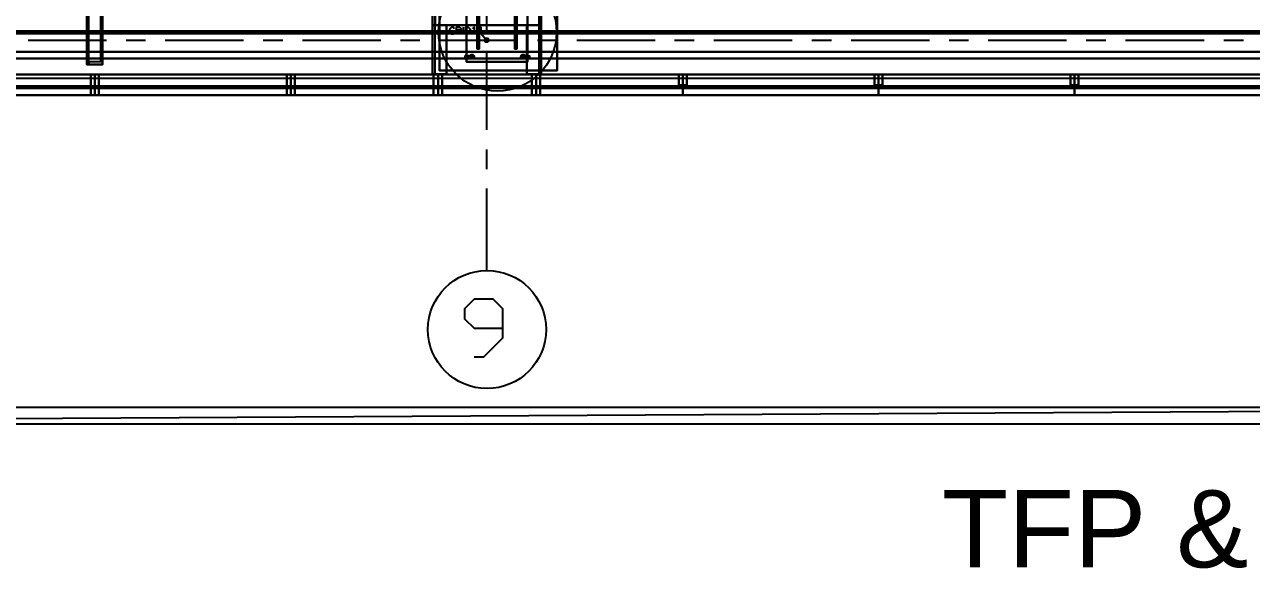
# Model space of a CAD drawing. Header units: metres. Extents: x 114 to 218, y 8 to 180.
# Drawn here: x 151.33 to 188.89, y 7.85 to 24.51 of the extents above; entities that cross this region are included whole.
import ezdxf

# ---------------------------------------------------------------- set-up
doc = ezdxf.new("R2010")
doc.units = ezdxf.units.M
doc.header["$MEASUREMENT"] = 0
for name, color, linetype in [('A-2D-GLAZ', 7, 'Continuous'), ('A-2D-GLAZ-CWMG', 7, 'Continuous'), ('A-2D-I-WALL', 7, 'Continuous'), ('A-3D-GLAZ-CURT', 7, 'Continuous'), ('A-3D-GLAZ-CWMG', 7, 'Continuous'), ('A-3D-I-WALL', 7, 'Continuous'), ('A-TFP-GRID-REFERENCE', 7, 'Continuous'), ('A_GRID', 7, 'Continuous'), ('PDF_Text', 7, 'Continuous'), ('S-3D-BEAM', 7, 'Continuous'), ('S-3D-Cols', 7, 'Continuous'), ('S-3D-FTNG', 7, 'Continuous'), ('S-3D-PILR', 7, 'Continuous'), ('S-3D-SLAB', 7, 'Continuous'), ('S-3D-Steel', 7, 'Continuous'), ('S-3D-WALL', 7, 'Continuous')]:
    doc.layers.add(name, color=color, linetype=linetype)
doc.styles.add('pdf_arial', font='arial.ttf', dxfattribs={"height": 2.370755})

msp = doc.modelspace()

# ---------------------------------------------------------------- linework, layer by layer
for points in [[(213.688, 12.285), (213.18, 12.792), (123.92, 12.285), (213.688, 12.285), (213.688, 12.285)], [(213.18, 12.792), (123.92, 12.285), (124.428, 12.792), (213.18, 12.792), (213.18, 12.792)]]:
    msp.add_lwpolyline(points)
at = {"layer": 'A-2D-GLAZ', "color": 9, "true_color": 0xbababa}
for points in [[(153.453, 22.621), (147.516, 22.621), (147.516, 22.56), (153.453, 22.56), (153.453, 22.621)], [(159.452, 22.621), (153.515, 22.621), (153.515, 22.56), (159.452, 22.56), (159.452, 22.621)], [(163.959, 22.621), (159.514, 22.621), (159.514, 22.56), (163.959, 22.56), (163.959, 22.621)], [(166.958, 22.621), (164.005, 22.621), (164.005, 22.56), (166.958, 22.56), (166.958, 22.621)], [(171.465, 22.621), (167.004, 22.621), (167.004, 22.56), (171.465, 22.56), (171.465, 22.621)], [(177.464, 22.621), (171.511, 22.621), (171.511, 22.56), (177.464, 22.56), (177.464, 22.621)], [(183.463, 22.621), (177.51, 22.621), (177.51, 22.56), (183.463, 22.56), (183.463, 22.621)], [(189.462, 22.621), (183.509, 22.621), (183.509, 22.56), (189.462, 22.56), (189.462, 22.621)]]:
    msp.add_lwpolyline(points, dxfattribs=at)
at = {"layer": 'A-2D-GLAZ-CWMG', "color": 9, "true_color": 0xbababa}
for points in [[(153.176, 22.975), (153.361, 22.975)], [(153.361, 22.345), (153.607, 22.345), (153.607, 22.975), (153.361, 22.975), (153.361, 22.345)], [(153.607, 22.975), (153.792, 22.975)], [(159.36, 22.345), (159.606, 22.345), (159.606, 22.975)], [(159.36, 22.975), (159.36, 22.345)], [(159.529, 22.975), (159.406, 22.975)], [(163.759, 22.975), (163.851, 22.975)], [(163.851, 22.345), (164.113, 22.345), (164.113, 22.975), (163.851, 22.975), (163.851, 22.345)], [(164.113, 22.975), (166.866, 22.975)], [(166.866, 22.345), (167.112, 22.345), (167.112, 22.975), (166.866, 22.975), (166.866, 22.345)], [(167.112, 22.975), (171.358, 22.975)], [(171.511, 22.652), (171.604, 22.652), (171.604, 22.975), (171.358, 22.975), (171.358, 22.652), (171.465, 22.652), (171.465, 22.56), (171.511, 22.56), (171.511, 22.652)], [(171.604, 22.975), (177.356, 22.975)], [(177.51, 22.652), (177.602, 22.652), (177.602, 22.975), (177.356, 22.975), (177.356, 22.652), (177.464, 22.652), (177.464, 22.56), (177.51, 22.56), (177.51, 22.652)], [(177.602, 22.975), (183.355, 22.975)], [(183.509, 22.652), (183.601, 22.652), (183.601, 22.975), (183.355, 22.975), (183.355, 22.652), (183.463, 22.652), (183.463, 22.56), (183.509, 22.56), (183.509, 22.652)], [(183.601, 22.975), (189.354, 22.975)], [(131.104, 22.345), (153.361, 22.345)], [(153.607, 22.345), (159.36, 22.345)], [(159.606, 22.345), (163.851, 22.345)], [(164.113, 22.345), (166.866, 22.345)], [(167.112, 22.345), (189.354, 22.345)]]:
    msp.add_lwpolyline(points, dxfattribs=at)
at = {"layer": 'A-2D-I-WALL', "color": 9, "true_color": 0xbababa}
for points in [[(153.238, 58.661), (153.238, 23.283), (153.715, 23.283), (153.715, 58.661)], [(153.653, 58.722), (153.653, 23.36), (153.299, 23.36), (153.299, 58.722)], [(163.82, 24.913), (163.82, 22.991), (164.251, 22.991), (164.251, 24.483)], [(163.897, 22.991), (163.897, 24.852)], [(166.712, 24.483), (166.712, 22.991), (167.143, 22.991), (167.143, 24.913)], [(167.081, 22.991), (167.081, 24.852)], [(164.251, 24.483), (164.866, 24.483)], [(164.928, 24.483), (166.035, 24.483)], [(166.097, 24.483), (166.712, 24.483)]]:
    msp.add_lwpolyline(points, dxfattribs=at)
at = {"layer": 'A-3D-GLAZ-CURT', "color": 131, "true_color": 0x7fffff}
for points in [[(147.516, 22.621), (147.516, 22.56), (153.453, 22.56), (147.516, 22.56), (147.516, 22.621)], [(153.453, 22.621), (153.453, 22.56), (153.453, 22.621), (147.516, 22.621), (153.453, 22.621)], [(147.516, 22.621), (147.516, 22.56), (153.453, 22.56), (147.516, 22.56), (147.516, 22.621)], [(153.453, 22.621), (153.453, 22.56), (153.453, 22.621), (147.516, 22.621), (153.453, 22.621)], [(153.453, 22.621), (153.453, 22.621)], [(153.453, 22.621), (153.453, 22.621)], [(153.453, 22.56), (153.453, 22.56)], [(153.453, 22.56), (153.453, 22.56)], [(153.453, 22.56), (153.453, 22.56)], [(153.453, 22.56), (153.453, 22.56)], [(153.515, 22.621), (153.515, 22.56), (159.452, 22.56), (153.515, 22.56), (153.515, 22.621)], [(159.452, 22.621), (159.452, 22.56), (159.452, 22.621), (153.515, 22.621), (159.452, 22.621)], [(153.515, 22.621), (153.515, 22.621)], [(153.515, 22.621), (153.515, 22.621)], [(153.515, 22.621), (153.515, 22.56), (159.452, 22.56), (153.515, 22.56), (153.515, 22.621)], [(159.452, 22.621), (159.452, 22.56), (159.452, 22.621), (153.515, 22.621), (159.452, 22.621)], [(153.515, 22.621), (153.515, 22.621)], [(153.515, 22.621), (153.515, 22.621)], [(153.515, 22.56), (153.515, 22.56)], [(153.515, 22.56), (153.515, 22.56)], [(153.515, 22.56), (153.515, 22.56)], [(153.515, 22.56), (153.515, 22.56)], [(159.452, 22.621), (159.452, 22.621)], [(159.452, 22.621), (159.452, 22.621)], [(159.452, 22.56), (159.452, 22.56)], [(159.452, 22.56), (159.452, 22.56)], [(159.452, 22.56), (159.452, 22.56)], [(159.452, 22.56), (159.452, 22.56)], [(159.514, 22.621), (159.514, 22.56), (163.959, 22.56), (159.514, 22.56), (159.514, 22.621)], [(163.959, 22.621), (163.959, 22.56), (163.959, 22.621), (159.514, 22.621), (163.959, 22.621)], [(159.514, 22.621), (159.514, 22.621)], [(159.514, 22.621), (159.514, 22.621)], [(159.514, 22.621), (159.514, 22.56), (163.959, 22.56), (159.514, 22.56), (159.514, 22.621)], [(163.959, 22.621), (163.959, 22.56), (163.959, 22.621), (159.514, 22.621), (163.959, 22.621)], [(159.514, 22.621), (159.514, 22.621)], [(159.514, 22.621), (159.514, 22.621)], [(159.514, 22.56), (159.514, 22.56)], [(159.514, 22.56), (159.514, 22.56)], [(159.514, 22.56), (159.514, 22.56)], [(159.514, 22.56), (159.514, 22.56)], [(163.959, 22.621), (163.959, 22.621)], [(163.959, 22.621), (163.959, 22.621)], [(163.959, 22.56), (163.959, 22.56)], [(163.959, 22.56), (163.959, 22.56)], [(163.959, 22.56), (163.959, 22.56)], [(163.959, 22.56), (163.959, 22.56)], [(164.005, 22.621), (164.005, 22.56), (166.958, 22.56), (164.005, 22.56), (164.005, 22.621)], [(166.958, 22.621), (166.958, 22.56), (166.958, 22.621), (164.005, 22.621), (166.958, 22.621)], [(164.005, 22.621), (164.005, 22.621)], [(164.005, 22.621), (164.005, 22.621)], [(166.958, 22.621), (166.958, 22.56), (164.005, 22.56), (164.005, 22.621), (164.005, 22.56), (166.958, 22.56), (166.958, 22.621), (164.005, 22.621), (166.958, 22.621)], [(164.005, 22.621), (164.005, 22.621)], [(164.005, 22.621), (164.005, 22.56), (166.958, 22.56), (164.005, 22.56), (164.005, 22.621)], [(166.958, 22.621), (166.958, 22.56), (166.958, 22.621), (164.005, 22.621), (166.958, 22.621)], [(164.005, 22.621), (164.005, 22.621)], [(164.005, 22.621), (164.005, 22.621)], [(164.005, 22.56), (164.005, 22.56)], [(164.005, 22.56), (164.005, 22.56)], [(164.005, 22.56), (164.005, 22.56)], [(164.005, 22.56), (164.005, 22.56)], [(164.005, 22.56), (164.005, 22.56)], [(166.958, 22.621), (166.958, 22.621)], [(166.958, 22.621), (166.958, 22.621)], [(166.958, 22.621), (166.958, 22.621)], [(166.958, 22.56), (166.958, 22.56)], [(166.958, 22.56), (166.958, 22.56)], [(166.958, 22.56), (166.958, 22.56)], [(166.958, 22.56), (166.958, 22.56)], [(166.958, 22.56), (166.958, 22.56)], [(167.004, 22.621), (167.004, 22.56), (171.465, 22.56), (167.004, 22.56), (167.004, 22.621)], [(171.465, 22.621), (171.465, 22.56), (171.465, 22.621), (167.004, 22.621), (171.465, 22.621)], [(167.004, 22.621), (167.004, 22.621)], [(167.004, 22.621), (167.004, 22.621)], [(167.004, 22.621), (167.004, 22.56), (171.465, 22.56), (167.004, 22.56), (167.004, 22.621)], [(171.465, 22.621), (171.465, 22.56), (171.465, 22.621), (167.004, 22.621), (171.465, 22.621)], [(167.004, 22.621), (167.004, 22.621)], [(167.004, 22.621), (167.004, 22.621)], [(167.004, 22.56), (167.004, 22.56)], [(167.004, 22.56), (167.004, 22.56)], [(167.004, 22.56), (167.004, 22.56)], [(167.004, 22.56), (167.004, 22.56)], [(171.465, 22.621), (171.465, 22.621)], [(171.465, 22.621), (171.465, 22.621)], [(171.465, 22.56), (171.465, 22.56)], [(171.465, 22.56), (171.465, 22.56)], [(171.465, 22.56), (171.465, 22.56)], [(171.465, 22.56), (171.465, 22.56)], [(171.511, 22.621), (171.511, 22.56), (177.464, 22.56), (171.511, 22.56), (171.511, 22.621)], [(177.464, 22.621), (177.464, 22.56), (177.464, 22.621), (171.511, 22.621), (177.464, 22.621)], [(171.511, 22.621), (171.511, 22.621)], [(171.511, 22.621), (171.511, 22.621)], [(171.511, 22.621), (171.511, 22.56), (177.464, 22.56), (171.511, 22.56), (171.511, 22.621)], [(177.464, 22.621), (177.464, 22.56), (177.464, 22.621), (171.511, 22.621), (177.464, 22.621)], [(171.511, 22.621), (171.511, 22.621)], [(171.511, 22.621), (171.511, 22.621)], [(171.511, 22.56), (171.511, 22.56)], [(171.511, 22.56), (171.511, 22.56)], [(171.511, 22.56), (171.511, 22.56)], [(171.511, 22.56), (171.511, 22.56)], [(177.464, 22.621), (177.464, 22.621)], [(177.464, 22.621), (177.464, 22.621)], [(177.464, 22.56), (177.464, 22.56)], [(177.464, 22.56), (177.464, 22.56)], [(177.464, 22.56), (177.464, 22.56)], [(177.464, 22.56), (177.464, 22.56)], [(177.51, 22.621), (177.51, 22.56), (183.463, 22.56), (177.51, 22.56), (177.51, 22.621)], [(183.463, 22.621), (183.463, 22.56), (183.463, 22.621), (177.51, 22.621), (183.463, 22.621)], [(177.51, 22.621), (177.51, 22.621)], [(177.51, 22.621), (177.51, 22.621)], [(177.51, 22.621), (177.51, 22.56), (183.463, 22.56), (177.51, 22.56), (177.51, 22.621)], [(183.463, 22.621), (183.463, 22.56), (183.463, 22.621), (177.51, 22.621), (183.463, 22.621)], [(177.51, 22.621), (177.51, 22.621)], [(177.51, 22.621), (177.51, 22.621)], [(177.51, 22.56), (177.51, 22.56)], [(177.51, 22.56), (177.51, 22.56)], [(177.51, 22.56), (177.51, 22.56)], [(177.51, 22.56), (177.51, 22.56)], [(183.463, 22.621), (183.463, 22.621)], [(183.463, 22.621), (183.463, 22.621)], [(183.463, 22.56), (183.463, 22.56)], [(183.463, 22.56), (183.463, 22.56)], [(183.463, 22.56), (183.463, 22.56)], [(183.463, 22.56), (183.463, 22.56)], [(183.509, 22.621), (183.509, 22.56), (189.462, 22.56), (183.509, 22.56), (183.509, 22.621)], [(189.462, 22.621), (189.462, 22.56), (189.462, 22.621), (183.509, 22.621), (189.462, 22.621)], [(183.509, 22.621), (183.509, 22.621)], [(183.509, 22.621), (183.509, 22.621)], [(183.509, 22.621), (183.509, 22.56), (189.462, 22.56), (183.509, 22.56), (183.509, 22.621)], [(189.462, 22.621), (189.462, 22.56), (189.462, 22.621), (183.509, 22.621), (189.462, 22.621)], [(183.509, 22.621), (183.509, 22.621)], [(183.509, 22.621), (183.509, 22.621)], [(183.509, 22.56), (183.509, 22.56)], [(183.509, 22.56), (183.509, 22.56)], [(183.509, 22.56), (183.509, 22.56)], [(183.509, 22.56), (183.509, 22.56)]]:
    msp.add_lwpolyline(points, dxfattribs=at)
at = {"layer": 'A-3D-GLAZ-CWMG', "color": 8, "true_color": 0x808080}
for points in [[(153.484, 22.975), (147.485, 22.975), (147.485, 22.345)], [(153.484, 22.345), (153.484, 22.975), (147.485, 22.975)], [(153.484, 22.975), (147.485, 22.975), (147.485, 22.345)], [(153.484, 22.345), (153.484, 22.975), (147.485, 22.975)], [(153.361, 22.345), (153.361, 22.975), (147.485, 22.975), (147.485, 22.345), (153.361, 22.345), (147.485, 22.345), (147.485, 22.975), (153.361, 22.975), (153.361, 22.345)], [(153.361, 22.975), (153.361, 22.975)], [(153.607, 22.345), (153.607, 22.975), (153.361, 22.975), (153.361, 22.345), (153.607, 22.345), (153.361, 22.345), (153.361, 22.975), (153.607, 22.975), (153.607, 22.345)], [(153.361, 22.975), (153.361, 22.975)], [(153.361, 22.975), (153.361, 22.975)], [(153.607, 22.345), (153.607, 22.975), (153.361, 22.975), (153.361, 22.345), (153.607, 22.345), (153.361, 22.345), (153.361, 22.975), (153.607, 22.975), (153.607, 22.345)], [(153.361, 22.975), (153.361, 22.975)], [(153.361, 22.975), (153.361, 22.975)], [(153.361, 22.975), (153.361, 22.975)], [(153.484, 22.975), (153.484, 22.345)], [(153.484, 22.975), (153.484, 22.975)], [(159.483, 22.975), (153.484, 22.975), (153.484, 22.345)], [(159.483, 22.345), (159.483, 22.975), (153.484, 22.975)], [(153.484, 22.975), (153.484, 22.975)], [(153.484, 22.975), (153.484, 22.975)], [(153.484, 22.345), (153.484, 22.975)], [(153.484, 22.975), (153.484, 22.975)], [(153.484, 22.975), (153.484, 22.975)], [(153.484, 22.975), (153.484, 22.345)], [(153.484, 22.975), (153.484, 22.975)], [(159.483, 22.975), (153.484, 22.975), (153.484, 22.345)], [(159.483, 22.345), (159.483, 22.975), (153.484, 22.975)], [(153.484, 22.975), (153.484, 22.975)], [(153.484, 22.975), (153.484, 22.975)], [(153.484, 22.345), (153.484, 22.975)], [(153.484, 22.975), (153.484, 22.975)], [(153.484, 22.975), (153.484, 22.975)], [(153.607, 22.975), (153.607, 22.975)], [(153.607, 22.975), (153.607, 22.975)], [(153.607, 22.975), (153.607, 22.975)], [(153.607, 22.975), (153.607, 22.975)], [(153.607, 22.975), (159.36, 22.975)], [(153.607, 22.975), (159.36, 22.975)], [(153.607, 22.345), (153.607, 22.975), (153.607, 22.345)], [(153.607, 22.975), (153.607, 22.975)], [(153.607, 22.975), (153.607, 22.975)], [(159.36, 22.975), (159.36, 22.975)], [(159.606, 22.345), (159.606, 22.975), (159.36, 22.975), (159.36, 22.345), (159.606, 22.345), (159.36, 22.345), (159.36, 22.975), (159.606, 22.975), (159.606, 22.345)], [(159.36, 22.975), (159.36, 22.975)], [(159.36, 22.975), (159.36, 22.975)], [(159.606, 22.345), (159.606, 22.975), (159.36, 22.975), (159.36, 22.345), (159.606, 22.345), (159.36, 22.345), (159.36, 22.975), (159.606, 22.975), (159.606, 22.345)], [(159.36, 22.975), (159.36, 22.975)], [(159.36, 22.345), (159.36, 22.975), (159.36, 22.345)], [(159.36, 22.975), (159.36, 22.975)], [(159.36, 22.975), (159.36, 22.975)], [(164.113, 22.975), (159.483, 22.975), (159.483, 22.345), (159.483, 22.975), (164.113, 22.975)], [(159.483, 22.975), (159.483, 22.975)], [(159.483, 22.975), (159.483, 22.975)], [(159.483, 22.345), (159.483, 22.975)], [(159.483, 22.975), (159.483, 22.975)], [(159.483, 22.975), (159.483, 22.975)], [(159.483, 22.975), (159.483, 22.345)], [(159.483, 22.975), (159.483, 22.975)], [(163.99, 22.975), (159.483, 22.975), (159.483, 22.345)], [(163.99, 22.345), (163.99, 22.975), (159.483, 22.975)], [(159.483, 22.975), (159.483, 22.975)], [(159.483, 22.975), (159.483, 22.975)], [(159.483, 22.345), (159.483, 22.975)], [(159.483, 22.975), (159.483, 22.975)], [(159.483, 22.975), (159.483, 22.975)], [(159.606, 22.975), (159.606, 22.975)], [(159.606, 22.975), (159.606, 22.975)], [(159.606, 22.975), (159.606, 22.975)], [(159.606, 22.975), (159.606, 22.975)], [(159.606, 22.975), (163.851, 22.975)], [(159.606, 22.975), (163.851, 22.975)], [(159.606, 22.345), (159.606, 22.975), (159.606, 22.345)], [(159.606, 22.975), (159.606, 22.975)], [(159.606, 22.975), (159.606, 22.975)], [(163.851, 22.975), (163.851, 22.975)], [(164.113, 22.345), (164.113, 22.975), (163.851, 22.975), (163.851, 22.345), (164.113, 22.345), (163.851, 22.345), (163.851, 22.975), (164.113, 22.975), (164.113, 22.345)], [(163.851, 22.975), (163.851, 22.975)], [(163.851, 22.975), (163.851, 22.975)], [(163.851, 22.345), (163.851, 22.975), (164.113, 22.975), (164.113, 22.345), (164.113, 22.345), (163.851, 22.345), (163.851, 22.975), (164.113, 22.975), (164.113, 22.345), (163.851, 22.345)], [(163.851, 22.975), (163.851, 22.975)], [(163.851, 22.975), (163.851, 22.975)], [(164.113, 22.345), (164.113, 22.975), (163.851, 22.975), (163.851, 22.345), (164.113, 22.345), (163.851, 22.345), (163.851, 22.975), (164.113, 22.975), (164.113, 22.345)], [(163.851, 22.975), (163.851, 22.975)], [(163.851, 22.345), (163.851, 22.975), (163.851, 22.345)], [(163.851, 22.975), (163.851, 22.975)], [(163.851, 22.975), (163.851, 22.975)], [(163.99, 22.975), (163.99, 22.345)], [(163.99, 22.975), (163.99, 22.975)], [(166.989, 22.975), (163.99, 22.975), (163.99, 22.345)], [(166.989, 22.345), (166.989, 22.975), (163.99, 22.975)], [(163.99, 22.975), (163.99, 22.975)], [(163.99, 22.975), (163.99, 22.975)], [(163.99, 22.345), (163.99, 22.975)], [(163.99, 22.975), (163.99, 22.975)], [(163.99, 22.975), (163.99, 22.975)], [(164.113, 22.345), (164.113, 22.975), (164.113, 22.345)], [(164.113, 22.975), (164.113, 22.975)], [(164.113, 22.975), (164.113, 22.975)], [(164.113, 22.975), (164.113, 22.975)], [(164.113, 22.975), (164.113, 22.975)], [(164.113, 22.975), (164.113, 22.975)], [(164.113, 22.975), (164.113, 22.975)], [(164.113, 22.975), (164.113, 22.975)], [(164.113, 22.975), (164.113, 22.975)], [(164.113, 22.975), (166.866, 22.975)], [(164.113, 22.975), (166.866, 22.975)], [(164.113, 22.345), (164.113, 22.975), (164.113, 22.345)], [(164.113, 22.975), (164.113, 22.975)], [(164.113, 22.975), (164.113, 22.975)], [(166.866, 22.975), (171.481, 22.975), (171.481, 22.345), (171.481, 22.975), (166.866, 22.975)], [(166.866, 22.345), (171.481, 22.345), (166.866, 22.345), (166.866, 22.975), (166.866, 22.345)], [(166.866, 22.975), (166.866, 22.975)], [(166.866, 22.975), (166.866, 22.975)], [(166.866, 22.975), (166.866, 22.975)], [(167.112, 22.345), (167.112, 22.975), (166.866, 22.975), (166.866, 22.345), (167.112, 22.345), (166.866, 22.345), (166.866, 22.975), (167.112, 22.975), (167.112, 22.345)], [(166.866, 22.975), (166.866, 22.975)], [(166.866, 22.975), (166.866, 22.975)], [(167.112, 22.345), (166.866, 22.345), (166.866, 22.975), (167.112, 22.975), (167.112, 22.345), (167.112, 22.975), (166.866, 22.975), (166.866, 22.345), (167.112, 22.345)], [(166.866, 22.975), (166.866, 22.975)], [(166.866, 22.975), (166.866, 22.975)], [(167.112, 22.345), (167.112, 22.975), (166.866, 22.975), (166.866, 22.345), (167.112, 22.345), (166.866, 22.345), (166.866, 22.975), (167.112, 22.975), (167.112, 22.345)], [(166.866, 22.975), (166.866, 22.975)], [(166.866, 22.345), (166.866, 22.975), (166.866, 22.345)], [(166.866, 22.975), (166.866, 22.975)], [(166.866, 22.975), (166.866, 22.975)], [(166.989, 22.975), (166.989, 22.345)], [(166.989, 22.975), (166.989, 22.975)], [(171.481, 22.975), (166.989, 22.975), (166.989, 22.345)], [(171.481, 22.345), (171.481, 22.975), (166.989, 22.975)], [(166.989, 22.975), (166.989, 22.975)], [(166.989, 22.975), (166.989, 22.975)], [(166.989, 22.345), (166.989, 22.975)], [(166.989, 22.975), (166.989, 22.975)], [(166.989, 22.975), (166.989, 22.975)], [(167.112, 22.975), (167.112, 22.975)], [(167.112, 22.975), (167.112, 22.975)], [(167.112, 22.975), (167.112, 22.975)], [(167.112, 22.975), (167.112, 22.975)], [(167.112, 22.975), (167.112, 22.975)], [(167.112, 22.975), (167.112, 22.975)], [(171.481, 22.975), (171.481, 22.345), (167.112, 22.345), (171.481, 22.345), (171.481, 22.975), (167.112, 22.975), (171.481, 22.975)], [(167.112, 22.345), (167.112, 22.975), (167.112, 22.345)], [(167.112, 22.975), (167.112, 22.975)], [(167.112, 22.975), (167.112, 22.975)], [(171.358, 22.975), (171.358, 22.975)], [(171.604, 22.652), (171.604, 22.975), (171.358, 22.975), (171.358, 22.652), (171.465, 22.652), (171.465, 22.56), (171.511, 22.56), (171.511, 22.652), (171.604, 22.652), (171.511, 22.652), (171.511, 22.56), (171.465, 22.56), (171.465, 22.652), (171.358, 22.652), (171.358, 22.975), (171.604, 22.975), (171.604, 22.652)], [(171.358, 22.975), (171.358, 22.975)], [(171.358, 22.975), (171.358, 22.975)], [(171.604, 22.652), (171.604, 22.975), (171.358, 22.975), (171.358, 22.652), (171.465, 22.652), (171.465, 22.56), (171.511, 22.56), (171.511, 22.652), (171.604, 22.652), (171.511, 22.652), (171.511, 22.56), (171.465, 22.56), (171.465, 22.652), (171.358, 22.652), (171.358, 22.975), (171.604, 22.975), (171.604, 22.652)], [(171.358, 22.975), (171.358, 22.975)], [(171.481, 22.975), (171.481, 22.345)], [(171.481, 22.975), (171.481, 22.975)], [(177.479, 22.975), (171.481, 22.975), (171.481, 22.345)], [(177.479, 22.345), (177.479, 22.975), (171.481, 22.975)], [(171.481, 22.975), (171.481, 22.975)], [(171.481, 22.975), (171.481, 22.975)], [(171.481, 22.975), (171.481, 22.975)], [(171.481, 22.975), (171.481, 22.975)], [(171.481, 22.975), (171.481, 22.345)], [(171.481, 22.975), (171.481, 22.975)], [(177.479, 22.975), (171.481, 22.975), (171.481, 22.345)], [(177.479, 22.345), (177.479, 22.975), (171.481, 22.975)], [(171.481, 22.975), (171.481, 22.975)], [(171.481, 22.975), (171.481, 22.975)], [(171.481, 22.345), (171.481, 22.975)], [(171.481, 22.975), (171.481, 22.975)], [(171.481, 22.975), (171.481, 22.975)], [(177.479, 22.975), (177.479, 22.975), (177.479, 22.345), (171.481, 22.345), (171.481, 22.975), (177.479, 22.975), (177.479, 22.345), (171.481, 22.345), (171.481, 22.975), (177.479, 22.975)], [(171.481, 22.975), (171.481, 22.975)], [(171.481, 22.975), (171.481, 22.975)], [(171.481, 22.975), (171.481, 22.975)], [(171.481, 22.975), (171.481, 22.975)], [(171.604, 22.975), (171.604, 22.975)], [(171.604, 22.975), (171.604, 22.975)], [(171.604, 22.975), (171.604, 22.975)], [(171.604, 22.975), (171.604, 22.975)], [(177.356, 22.975), (177.356, 22.975)], [(177.602, 22.652), (177.602, 22.975), (177.356, 22.975), (177.356, 22.652), (177.464, 22.652), (177.464, 22.56), (177.51, 22.56), (177.51, 22.652), (177.602, 22.652), (177.51, 22.652), (177.51, 22.56), (177.464, 22.56), (177.464, 22.652), (177.356, 22.652), (177.356, 22.975), (177.602, 22.975), (177.602, 22.652)], [(177.356, 22.975), (177.356, 22.975)], [(177.356, 22.975), (177.356, 22.975)], [(177.602, 22.652), (177.602, 22.975), (177.356, 22.975), (177.356, 22.652), (177.464, 22.652), (177.464, 22.56), (177.51, 22.56), (177.51, 22.652), (177.602, 22.652), (177.51, 22.652), (177.51, 22.56), (177.464, 22.56), (177.464, 22.652), (177.356, 22.652), (177.356, 22.975), (177.602, 22.975), (177.602, 22.652)], [(177.356, 22.975), (177.356, 22.975)], [(177.479, 22.975), (177.479, 22.345)], [(177.479, 22.975), (177.479, 22.975)], [(183.478, 22.975), (177.479, 22.975), (177.479, 22.345)], [(183.478, 22.345), (183.478, 22.975), (177.479, 22.975)], [(177.479, 22.975), (177.479, 22.975)], [(177.479, 22.975), (177.479, 22.975)], [(177.479, 22.345), (177.479, 22.975)], [(177.479, 22.975), (177.479, 22.975)], [(177.479, 22.975), (177.479, 22.975)], [(177.479, 22.975), (177.479, 22.345)], [(177.479, 22.975), (177.479, 22.975)], [(183.478, 22.975), (177.479, 22.975), (177.479, 22.345)], [(183.478, 22.345), (183.478, 22.975), (177.479, 22.975)], [(177.479, 22.975), (177.479, 22.975)], [(177.479, 22.975), (177.479, 22.975)], [(177.479, 22.345), (177.479, 22.975)], [(177.479, 22.975), (177.479, 22.975)], [(177.479, 22.975), (177.479, 22.975)], [(183.478, 22.975), (183.478, 22.975), (183.478, 22.345), (177.479, 22.345), (177.479, 22.975), (183.478, 22.975), (183.478, 22.345), (177.479, 22.345), (177.479, 22.975), (183.478, 22.975)], [(177.479, 22.975), (177.479, 22.975)], [(177.479, 22.975), (177.479, 22.975)], [(177.479, 22.975), (177.479, 22.975)], [(177.479, 22.975), (177.479, 22.975)], [(177.602, 22.975), (177.602, 22.975)], [(177.602, 22.975), (177.602, 22.975)], [(177.602, 22.975), (177.602, 22.975)], [(177.602, 22.975), (177.602, 22.975)], [(183.355, 22.975), (183.355, 22.975)], [(183.601, 22.652), (183.601, 22.975), (183.355, 22.975), (183.355, 22.652), (183.463, 22.652), (183.463, 22.56), (183.509, 22.56), (183.509, 22.652), (183.601, 22.652), (183.509, 22.652), (183.509, 22.56), (183.463, 22.56), (183.463, 22.652), (183.355, 22.652), (183.355, 22.975), (183.601, 22.975), (183.601, 22.652)], [(183.355, 22.975), (183.355, 22.975)], [(183.355, 22.975), (183.355, 22.975)], [(183.601, 22.652), (183.601, 22.975), (183.355, 22.975), (183.355, 22.652), (183.463, 22.652), (183.463, 22.56), (183.509, 22.56), (183.509, 22.652), (183.601, 22.652), (183.509, 22.652), (183.509, 22.56), (183.463, 22.56), (183.463, 22.652), (183.355, 22.652), (183.355, 22.975), (183.601, 22.975), (183.601, 22.652)], [(183.355, 22.975), (183.355, 22.975)], [(183.478, 22.975), (183.478, 22.345)], [(183.478, 22.975), (183.478, 22.975)], [(189.477, 22.975), (183.478, 22.975), (183.478, 22.345)], [(189.477, 22.345), (189.477, 22.975), (183.478, 22.975)], [(183.478, 22.975), (183.478, 22.975)], [(183.478, 22.975), (183.478, 22.975)], [(183.478, 22.345), (183.478, 22.975)], [(183.478, 22.975), (183.478, 22.975)], [(183.478, 22.975), (183.478, 22.975)], [(183.478, 22.975), (183.478, 22.345)], [(183.478, 22.975), (183.478, 22.975)], [(189.477, 22.975), (183.478, 22.975), (183.478, 22.345)], [(189.477, 22.345), (189.477, 22.975), (183.478, 22.975)], [(183.478, 22.975), (183.478, 22.975)], [(183.478, 22.975), (183.478, 22.975)], [(183.478, 22.345), (183.478, 22.975)], [(183.478, 22.975), (183.478, 22.975)], [(183.478, 22.975), (183.478, 22.975)], [(183.478, 22.975), (183.478, 22.975)], [(183.478, 22.975), (183.478, 22.975)], [(189.354, 22.345), (189.354, 22.975), (183.478, 22.975), (183.478, 22.345), (189.354, 22.345), (183.478, 22.345), (183.478, 22.975), (189.354, 22.975), (189.354, 22.345)], [(183.478, 22.975), (183.478, 22.975)], [(183.478, 22.975), (183.478, 22.975)], [(183.601, 22.975), (183.601, 22.975)], [(183.601, 22.975), (183.601, 22.975)], [(183.601, 22.975), (183.601, 22.975)], [(183.601, 22.975), (183.601, 22.975)], [(171.358, 22.652), (171.358, 22.652)], [(171.358, 22.652), (171.358, 22.652)], [(171.358, 22.652), (171.358, 22.652)], [(171.358, 22.652), (171.358, 22.652)], [(171.465, 22.652), (171.465, 22.652)], [(171.465, 22.652), (171.465, 22.652)], [(171.465, 22.652), (171.465, 22.652)], [(171.465, 22.652), (171.465, 22.652)], [(171.465, 22.56), (171.465, 22.56)], [(171.465, 22.56), (171.465, 22.56)], [(171.465, 22.56), (171.465, 22.56)], [(171.465, 22.56), (171.465, 22.56)], [(171.511, 22.652), (171.511, 22.652)], [(171.511, 22.652), (171.511, 22.652)], [(171.511, 22.652), (171.511, 22.652)], [(171.511, 22.652), (171.511, 22.652)], [(171.511, 22.56), (171.511, 22.56)], [(171.511, 22.56), (171.511, 22.56)], [(171.511, 22.56), (171.511, 22.56)], [(171.511, 22.56), (171.511, 22.56)], [(171.604, 22.652), (171.604, 22.652)], [(171.604, 22.652), (171.604, 22.652)], [(171.604, 22.652), (171.604, 22.652)], [(171.604, 22.652), (171.604, 22.652)], [(177.356, 22.652), (177.356, 22.652)], [(177.356, 22.652), (177.356, 22.652)], [(177.356, 22.652), (177.356, 22.652)], [(177.356, 22.652), (177.356, 22.652)], [(177.464, 22.652), (177.464, 22.652)], [(177.464, 22.652), (177.464, 22.652)], [(177.464, 22.652), (177.464, 22.652)], [(177.464, 22.652), (177.464, 22.652)], [(177.464, 22.56), (177.464, 22.56)], [(177.464, 22.56), (177.464, 22.56)], [(177.464, 22.56), (177.464, 22.56)], [(177.464, 22.56), (177.464, 22.56)], [(177.51, 22.652), (177.51, 22.652)], [(177.51, 22.652), (177.51, 22.652)], [(177.51, 22.652), (177.51, 22.652)], [(177.51, 22.652), (177.51, 22.652)], [(177.51, 22.56), (177.51, 22.56)], [(177.51, 22.56), (177.51, 22.56)], [(177.51, 22.56), (177.51, 22.56)], [(177.51, 22.56), (177.51, 22.56)], [(177.602, 22.652), (177.602, 22.652)], [(177.602, 22.652), (177.602, 22.652)], [(177.602, 22.652), (177.602, 22.652)], [(177.602, 22.652), (177.602, 22.652)], [(183.355, 22.652), (183.355, 22.652)], [(183.355, 22.652), (183.355, 22.652)], [(183.355, 22.652), (183.355, 22.652)], [(183.355, 22.652), (183.355, 22.652)], [(183.463, 22.652), (183.463, 22.652)], [(183.463, 22.652), (183.463, 22.652)], [(183.463, 22.652), (183.463, 22.652)], [(183.463, 22.652), (183.463, 22.652)], [(183.463, 22.56), (183.463, 22.56)], [(183.463, 22.56), (183.463, 22.56)], [(183.463, 22.56), (183.463, 22.56)], [(183.463, 22.56), (183.463, 22.56)], [(183.509, 22.652), (183.509, 22.652)], [(183.509, 22.652), (183.509, 22.652)], [(183.509, 22.652), (183.509, 22.652)], [(183.509, 22.652), (183.509, 22.652)], [(183.509, 22.56), (183.509, 22.56)], [(183.509, 22.56), (183.509, 22.56)], [(183.509, 22.56), (183.509, 22.56)], [(183.509, 22.56), (183.509, 22.56)], [(183.601, 22.652), (183.601, 22.652)], [(183.601, 22.652), (183.601, 22.652)], [(183.601, 22.652), (183.601, 22.652)], [(183.601, 22.652), (183.601, 22.652)], [(147.485, 22.345), (153.484, 22.345), (147.485, 22.345)], [(147.485, 22.345), (153.484, 22.345), (147.485, 22.345)], [(153.361, 22.345), (153.361, 22.345)], [(153.361, 22.345), (153.361, 22.345)], [(153.361, 22.345), (153.361, 22.345)], [(153.361, 22.345), (153.361, 22.345)], [(153.484, 22.345), (159.483, 22.345), (153.484, 22.345)], [(153.484, 22.345), (153.484, 22.345)], [(153.484, 22.345), (153.484, 22.345)], [(153.484, 22.345), (153.484, 22.345)], [(153.484, 22.345), (159.483, 22.345), (153.484, 22.345)], [(153.484, 22.345), (153.484, 22.345)], [(153.484, 22.345), (153.484, 22.345)], [(153.484, 22.345), (153.484, 22.345)], [(153.607, 22.345), (153.607, 22.345)], [(153.607, 22.345), (153.607, 22.345)], [(153.607, 22.345), (153.607, 22.345)], [(153.607, 22.345), (153.607, 22.345)], [(153.607, 22.345), (159.36, 22.345)], [(159.36, 22.345), (153.607, 22.345)], [(153.607, 22.345), (153.607, 22.345)], [(159.36, 22.345), (159.36, 22.345)], [(159.36, 22.345), (159.36, 22.345)], [(159.36, 22.345), (159.36, 22.345)], [(159.36, 22.345), (159.36, 22.345)], [(159.483, 22.345), (164.113, 22.345), (159.483, 22.345)], [(159.483, 22.345), (159.483, 22.345)], [(159.483, 22.345), (159.483, 22.345)], [(159.483, 22.345), (159.483, 22.345)], [(159.483, 22.345), (159.483, 22.345)], [(159.483, 22.345), (163.99, 22.345), (159.483, 22.345)], [(159.483, 22.345), (159.483, 22.345)], [(159.483, 22.345), (159.483, 22.345)], [(159.483, 22.345), (159.483, 22.345)], [(159.606, 22.345), (159.606, 22.345)], [(159.606, 22.345), (159.606, 22.345)], [(159.606, 22.345), (159.606, 22.345)], [(159.606, 22.345), (159.606, 22.345)], [(159.606, 22.345), (163.851, 22.345)], [(163.851, 22.345), (159.606, 22.345)], [(159.606, 22.345), (159.606, 22.345)], [(163.851, 22.345), (163.851, 22.345)], [(163.851, 22.345), (163.851, 22.345)], [(163.851, 22.345), (163.851, 22.345)], [(163.851, 22.345), (163.851, 22.345)], [(163.851, 22.345), (163.851, 22.345)], [(163.99, 22.345), (166.989, 22.345), (163.99, 22.345)], [(163.99, 22.345), (163.99, 22.345)], [(163.99, 22.345), (163.99, 22.345)], [(163.99, 22.345), (163.99, 22.345)], [(164.113, 22.345), (164.113, 22.345)], [(164.113, 22.345), (164.113, 22.345)], [(164.113, 22.345), (164.113, 22.345)], [(164.113, 22.345), (164.113, 22.345)], [(164.113, 22.345), (164.113, 22.345)], [(164.113, 22.345), (164.113, 22.345)], [(164.113, 22.345), (164.113, 22.345)], [(164.113, 22.345), (164.113, 22.345)], [(164.113, 22.345), (166.866, 22.345)], [(166.866, 22.345), (164.113, 22.345)], [(164.113, 22.345), (164.113, 22.345)], [(166.866, 22.345), (166.866, 22.345)], [(166.866, 22.345), (166.866, 22.345)], [(166.866, 22.345), (166.866, 22.345)], [(166.866, 22.345), (166.866, 22.345)], [(166.866, 22.345), (166.866, 22.345)], [(166.866, 22.345), (166.866, 22.345)], [(166.866, 22.345), (166.866, 22.345)], [(166.989, 22.345), (171.481, 22.345), (166.989, 22.345)], [(166.989, 22.345), (166.989, 22.345)], [(166.989, 22.345), (166.989, 22.345)], [(166.989, 22.345), (166.989, 22.345)], [(167.112, 22.345), (167.112, 22.345)], [(167.112, 22.345), (167.112, 22.345)], [(167.112, 22.345), (167.112, 22.345)], [(167.112, 22.345), (167.112, 22.345)], [(167.112, 22.345), (167.112, 22.345)], [(171.481, 22.345), (177.479, 22.345), (171.481, 22.345)], [(171.481, 22.345), (171.481, 22.345)], [(171.481, 22.345), (171.481, 22.345)], [(171.481, 22.345), (171.481, 22.345)], [(171.481, 22.345), (177.479, 22.345), (171.481, 22.345)], [(171.481, 22.345), (171.481, 22.345)], [(171.481, 22.345), (171.481, 22.345)], [(171.481, 22.345), (171.481, 22.345)], [(171.481, 22.345), (171.481, 22.345)], [(171.481, 22.345), (171.481, 22.345)], [(171.481, 22.345), (171.481, 22.345)], [(177.479, 22.345), (183.478, 22.345), (177.479, 22.345)], [(177.479, 22.345), (177.479, 22.345)], [(177.479, 22.345), (177.479, 22.345)], [(177.479, 22.345), (177.479, 22.345)], [(177.479, 22.345), (183.478, 22.345), (177.479, 22.345)], [(177.479, 22.345), (177.479, 22.345)], [(177.479, 22.345), (177.479, 22.345)], [(177.479, 22.345), (177.479, 22.345)], [(177.479, 22.345), (177.479, 22.345)], [(177.479, 22.345), (177.479, 22.345)], [(177.479, 22.345), (177.479, 22.345)], [(177.479, 22.345), (177.479, 22.345)], [(183.478, 22.345), (189.477, 22.345), (183.478, 22.345)], [(183.478, 22.345), (183.478, 22.345)], [(183.478, 22.345), (183.478, 22.345)], [(183.478, 22.345), (183.478, 22.345)], [(183.478, 22.345), (189.477, 22.345), (183.478, 22.345)], [(183.478, 22.345), (183.478, 22.345)], [(183.478, 22.345), (183.478, 22.345)], [(183.478, 22.345), (183.478, 22.345)], [(183.478, 22.345), (183.478, 22.345)], [(183.478, 22.345), (183.478, 22.345)], [(183.478, 22.345), (183.478, 22.345)]]:
    msp.add_lwpolyline(points, dxfattribs=at)
at = {"layer": 'A-3D-I-WALL', "color": 42, "true_color": 0xdda500}
for points in [[(153.238, 58.661), (153.238, 23.283), (153.299, 23.283), (153.299, 23.36), (153.299, 58.661), (153.238, 58.661), (153.715, 58.661), (153.715, 23.283)], [(153.238, 58.661), (153.715, 58.661), (153.715, 23.283), (153.238, 23.283), (153.238, 58.661), (153.238, 23.283), (153.238, 49.662), (153.238, 23.283)], [(153.653, 23.283), (153.715, 23.283), (153.715, 58.661), (153.653, 58.661), (153.653, 23.36), (153.299, 23.36), (153.299, 23.283), (153.653, 23.283)], [(153.253, 23.283), (153.253, 49.662), (153.238, 49.662), (153.253, 49.662), (153.253, 23.283)], [(167.143, 24.483), (167.143, 24.852), (167.143, 24.913), (163.82, 24.913), (163.82, 24.852), (163.82, 24.483), (163.82, 24.913), (167.143, 24.913), (167.143, 24.483)], [(163.82, 24.483), (163.82, 22.991), (163.897, 22.991), (163.897, 24.483), (163.897, 24.852), (163.82, 24.852), (163.82, 24.483), (164.251, 24.483), (164.251, 22.991)], [(163.897, 24.483), (164.251, 24.483), (166.712, 24.483), (167.081, 24.483), (167.081, 24.852), (163.897, 24.852), (163.897, 24.483)], [(167.081, 22.991), (167.143, 22.991), (167.143, 24.483), (167.143, 24.852), (167.081, 24.852), (167.081, 24.483)], [(163.82, 24.483), (164.251, 24.483), (166.712, 24.483), (167.143, 24.483), (166.712, 24.483), (164.251, 24.483), (163.82, 24.483)], [(163.82, 24.483), (163.82, 24.483)], [(163.82, 24.483), (164.251, 24.483), (164.251, 22.991), (163.82, 22.991), (163.82, 24.483), (163.82, 22.991)], [(163.82, 24.483), (163.82, 24.483)], [(163.82, 24.483), (163.82, 24.483)], [(163.897, 24.483), (163.897, 24.483)], [(163.897, 22.991), (164.251, 22.991), (164.251, 24.483), (163.897, 24.483)], [(163.897, 24.483), (163.897, 24.483)], [(164.251, 24.483), (164.251, 24.483)], [(164.251, 24.483), (164.251, 24.483)], [(164.251, 24.483), (164.251, 24.483)], [(164.251, 24.483), (164.251, 24.483)], [(164.251, 24.483), (164.251, 24.483)], [(164.251, 24.483), (164.251, 24.483)], [(166.712, 24.483), (166.712, 24.483)], [(166.712, 24.483), (166.712, 24.483)], [(166.712, 24.483), (166.712, 24.483)], [(166.712, 24.483), (166.712, 22.991), (167.081, 22.991), (167.081, 24.483), (166.712, 24.483), (167.143, 24.483), (167.143, 22.991)], [(166.712, 24.483), (167.143, 24.483), (167.143, 22.991), (166.712, 22.991), (166.712, 24.483), (166.712, 22.991)], [(166.712, 24.483), (166.712, 24.483)], [(166.712, 24.483), (166.712, 24.483)], [(167.081, 24.483), (167.081, 24.483)], [(167.081, 24.483), (167.081, 24.483)], [(167.143, 24.483), (167.143, 24.483)], [(167.143, 24.483), (167.143, 24.483)], [(167.143, 24.483), (167.143, 24.483)], [(167.143, 24.483), (167.143, 24.483)], [(153.653, 23.36), (153.299, 23.36)], [(153.299, 23.36), (153.299, 23.36)], [(153.653, 23.36), (153.653, 23.36)], [(153.715, 23.283), (153.653, 23.283), (153.299, 23.283), (153.238, 23.283), (153.253, 23.283), (153.238, 23.283)], [(153.238, 23.283), (153.238, 23.283)], [(153.238, 23.283), (153.238, 23.283)], [(153.238, 23.283), (153.238, 23.283)], [(153.238, 23.283), (153.238, 23.283)], [(153.253, 23.283), (153.253, 23.283)], [(153.299, 23.283), (153.299, 23.283)], [(153.299, 23.283), (153.299, 23.283)], [(153.653, 23.283), (153.653, 23.283)], [(153.653, 23.283), (153.653, 23.283)], [(153.715, 23.283), (153.715, 23.283)], [(153.715, 23.283), (153.715, 23.283)], [(153.715, 23.283), (153.715, 23.283)], [(164.251, 22.991), (163.82, 22.991)], [(163.82, 22.991), (163.82, 22.991)], [(163.82, 22.991), (163.82, 22.991)], [(163.897, 22.991), (163.897, 22.991)], [(164.251, 22.991), (164.251, 22.991)], [(164.251, 22.991), (164.251, 22.991)], [(167.143, 22.991), (166.712, 22.991)], [(166.712, 22.991), (166.712, 22.991)], [(166.712, 22.991), (166.712, 22.991)], [(167.081, 22.991), (167.081, 22.991)], [(167.143, 22.991), (167.143, 22.991)], [(167.143, 22.991), (167.143, 22.991)]]:
    msp.add_lwpolyline(points, dxfattribs=at)
at = {"layer": 'A-TFP-GRID-REFERENCE', "color": 1, "true_color": 0xff0000}
for points in [[(164.497, 24.375), (164.482, 24.39), (164.467, 24.406), (164.451, 24.421), (164.405, 24.421), (164.39, 24.406), (164.374, 24.39), (164.359, 24.375), (164.343, 24.344), (164.343, 24.298), (164.359, 24.267), (164.374, 24.252), (164.39, 24.221), (164.405, 24.221), (164.451, 24.221), (164.467, 24.221), (164.482, 24.252), (164.497, 24.267), (164.497, 24.298), (164.451, 24.298)], [(164.559, 24.221), (164.559, 24.421), (164.651, 24.421), (164.666, 24.406), (164.682, 24.406), (164.697, 24.375), (164.697, 24.36), (164.682, 24.344), (164.666, 24.329), (164.651, 24.329), (164.559, 24.329)], [(164.759, 24.421), (164.759, 24.221)], [(164.836, 24.221), (164.836, 24.421), (164.897, 24.421), (164.928, 24.406), (164.943, 24.39), (164.959, 24.375), (164.974, 24.344), (164.974, 24.298), (164.959, 24.267), (164.943, 24.252), (164.928, 24.221), (164.897, 24.221), (164.836, 24.221)], [(165.051, 24.375), (165.066, 24.39), (165.097, 24.421), (165.097, 24.221)], [(165.251, 24.375), (165.266, 24.39), (165.297, 24.421), (165.297, 24.221)], [(164.62, 24.329), (164.697, 24.221)], [(165.436, 24.067), (165.312, 24.221), (165.297, 24.221)], [(165.528, 24.083), (165.436, 24.083), (165.436, 23.975), (165.436, 24.083), (165.528, 24.083)], [(165.436, 24.083), (165.436, 24.083)], [(165.436, 24.083), (165.436, 24.083)], [(165.451, 24.067), (165.436, 24.067), (165.436, 24.067), (165.451, 24.067), (165.451, 24.067)], [(165.528, 23.975), (165.528, 24.083), (165.528, 23.975)], [(165.528, 24.083), (165.528, 24.083)], [(165.528, 24.083), (165.528, 24.083)], [(165.528, 23.975), (165.436, 23.975), (165.528, 23.975)], [(165.436, 23.975), (165.436, 23.975)], [(165.436, 23.975), (165.436, 23.975)], [(165.528, 23.975), (165.528, 23.975)]]:
    msp.add_lwpolyline(points, dxfattribs=at)
at = {"layer": 'A_GRID', "color": 1, "true_color": 0xff0000}
for points in [[(165.482, 24.283), (165.482, 24.882)], [(153.838, 24.021), (151.438, 24.021)], [(155.037, 24.021), (154.438, 24.021)], [(158.037, 24.021), (155.637, 24.021)], [(159.237, 24.021), (158.637, 24.021)], [(162.236, 24.021), (159.837, 24.021)], [(163.436, 24.021), (162.836, 24.021)], [(166.435, 24.021), (164.036, 24.021)], [(165.482, 21.283), (165.482, 23.683)], [(167.635, 24.021), (167.035, 24.021)], [(170.635, 24.021), (168.235, 24.021)], [(171.834, 24.021), (171.234, 24.021)], [(174.834, 24.021), (172.434, 24.021)], [(176.034, 24.021), (175.434, 24.021)], [(179.033, 24.021), (176.633, 24.021)], [(180.233, 24.021), (179.633, 24.021)], [(183.232, 24.021), (180.833, 24.021)], [(184.432, 24.021), (183.832, 24.021)], [(187.447, 24.021), (185.032, 24.021)], [(188.647, 24.021), (188.047, 24.021)], [(165.482, 20.083), (165.482, 20.683)], [(165.482, 16.961), (165.482, 19.484)], [(165.097, 14.331), (165.389, 14.331), (165.974, 14.915), (165.974, 15.807), (165.682, 16.1), (165.097, 16.1), (164.805, 15.807), (164.805, 15.5), (165.097, 15.207), (165.974, 15.207)]]:
    msp.add_lwpolyline(points, dxfattribs=at)
msp.add_circle((165.489, 15.169), 1.807, dxfattribs=at)
at = {"layer": 'S-3D-BEAM', "color": 4, "true_color": 0x00ffff}
for points in [[(201.798, 24.867), (201.798, 23.667), (201.798, 23.667), (129.796, 23.667), (129.796, 24.867), (201.798, 24.867)], [(201.798, 24.298), (201.798, 24.867), (201.798, 24.867), (129.796, 24.867), (129.796, 24.298), (201.798, 24.298)], [(201.798, 24.867), (201.798, 24.298), (201.798, 24.298), (129.796, 24.298), (129.796, 24.867), (201.798, 24.867)], [(201.798, 23.667), (201.798, 24.867), (201.798, 24.867), (129.796, 24.867), (129.796, 23.667), (201.798, 23.667)], [(201.798, 24.236), (201.798, 23.667), (201.798, 24.236), (201.798, 24.236), (129.796, 24.236), (129.796, 23.667), (201.798, 23.667), (201.798, 24.867), (201.798, 24.298)], [(129.796, 24.298), (201.798, 24.298), (129.796, 24.298)], [(201.798, 24.236), (201.798, 23.667), (201.798, 23.667), (129.796, 23.667), (129.796, 24.236), (201.798, 24.236)], [(129.796, 24.236), (201.798, 24.236), (129.796, 24.236)], [(129.796, 23.667), (201.798, 23.667), (129.796, 23.667)], [(129.796, 23.667), (201.798, 23.667), (129.796, 23.667)]]:
    msp.add_lwpolyline(points, dxfattribs=at)
at = {"layer": 'S-3D-Cols', "color": 112, "true_color": 0x00dd6e}
for points in [[(165.189, 24.759), (165.189, 24.759), (165.189, 23.76), (165.189, 24.759)], [(165.251, 24.283), (165.251, 24.759), (165.189, 24.759), (165.189, 23.76), (165.251, 23.76), (165.189, 23.76), (165.251, 23.76), (165.251, 24.252)], [(165.189, 24.759), (165.251, 24.759), (165.251, 24.283), (166.343, 24.283), (166.343, 24.759), (166.405, 24.759), (166.405, 23.76), (166.343, 23.76), (166.343, 24.252), (165.251, 24.252), (165.251, 23.76), (165.189, 23.76), (165.189, 24.759)], [(165.251, 24.283), (165.251, 24.283), (165.251, 24.759), (165.251, 24.283)], [(166.343, 24.759), (166.343, 24.759), (166.343, 24.283), (166.343, 24.759)], [(166.405, 23.76), (166.405, 24.759), (166.343, 24.759), (166.343, 24.283)], [(166.405, 23.76), (166.405, 23.76), (166.405, 24.759), (166.405, 23.76)], [(166.343, 24.283), (166.343, 24.283), (165.251, 24.283), (166.343, 24.283)], [(165.251, 24.283), (166.343, 24.283)], [(165.251, 24.252), (165.251, 24.252), (166.343, 24.252), (165.251, 24.252)], [(165.251, 23.76), (165.251, 23.76), (165.251, 24.252), (165.251, 23.76)], [(165.251, 24.252), (166.343, 24.252)], [(166.343, 24.252), (166.343, 24.252), (166.343, 23.76), (166.343, 24.252)], [(166.405, 23.76), (166.343, 23.76), (166.343, 24.252)], [(165.189, 23.76), (165.189, 23.76)], [(166.343, 23.76), (166.343, 23.76), (166.405, 23.76), (166.343, 23.76)]]:
    msp.add_lwpolyline(points, dxfattribs=at)
at = {"layer": 'S-3D-FTNG', "color": 254, "true_color": 0xdcdcdc}
for points in [[(164.036, 25.498), (167.635, 25.498), (167.635, 23.098), (164.036, 23.098), (164.036, 25.498), (164.036, 23.098), (167.635, 23.098), (167.635, 25.498), (164.036, 25.498)], [(164.036, 23.098), (164.036, 23.098)], [(164.036, 23.098), (164.036, 23.098)], [(167.635, 23.098), (167.635, 23.098)]]:
    msp.add_lwpolyline(points, dxfattribs=at)
at = {"layer": 'S-3D-PILR', "color": 8, "true_color": 0x808080}
for points in [[(164.005, 24.267), (164.005, 24.267)], [(167.604, 24.267), (167.604, 24.267)], [(165.805, 22.468), (165.805, 22.468)]]:
    msp.add_lwpolyline(points, dxfattribs=at)
msp.add_circle((165.812, 24.275), 1.807, dxfattribs=at)
msp.add_circle((165.812, 24.275), 1.807, dxfattribs=at)
at = {"layer": 'S-3D-SLAB', "color": 51, "true_color": 0xffff7f}
for points in [[(126.489, 23.467), (126.489, 163.072), (202.598, 163.072), (202.598, 106.867), (197.506, 106.867), (197.506, 104.498), (198.106, 104.498), (198.106, 100.484), (197.506, 100.484), (197.506, 79.672), (202.598, 79.672), (202.598, 23.467), (126.489, 23.467)], [(126.489, 23.467), (126.489, 23.467), (202.598, 23.467)]]:
    msp.add_lwpolyline(points, dxfattribs=at)
at = {"layer": 'S-3D-Steel', "color": 4, "true_color": 0x00ffff}
for points in [[(164.866, 25.175), (164.866, 23.36), (166.728, 23.36), (166.728, 25.175), (166.728, 23.36), (164.866, 23.36), (164.866, 25.175), (166.728, 25.175), (164.866, 25.175)], [(164.82, 23.467), (164.82, 23.483), (164.82, 23.514), (164.82, 23.529), (164.82, 23.544), (164.82, 23.529), (164.82, 23.514), (164.82, 23.483), (164.82, 23.467)], [(165.02, 23.544), (164.82, 23.544)], [(164.82, 23.544), (165.02, 23.544)], [(165.051, 23.514), (164.82, 23.514)], [(164.974, 23.514), (164.82, 23.514)], [(164.82, 23.514), (164.82, 23.514)], [(165.02, 23.467), (164.82, 23.467)], [(164.82, 23.467), (165.02, 23.467)], [(164.866, 23.36), (164.866, 23.36)], [(164.943, 23.514), (164.943, 23.514)], [(164.974, 23.514), (164.974, 23.514)], [(164.974, 23.514), (164.974, 23.514)], [(165.02, 23.575), (165.02, 23.575)], [(165.02, 23.544), (165.02, 23.544)], [(165.02, 23.467), (165.02, 23.467)], [(165.02, 23.452), (165.02, 23.452)], [(165.051, 23.514), (165.051, 23.514)], [(165.082, 23.514), (165.082, 23.514)], [(166.528, 23.514), (166.528, 23.514)], [(166.543, 23.514), (166.789, 23.514)], [(166.543, 23.514), (166.543, 23.514)], [(166.589, 23.575), (166.589, 23.575)], [(166.589, 23.544), (166.789, 23.544)], [(166.589, 23.544), (166.589, 23.544)], [(166.589, 23.544), (166.789, 23.544)], [(166.589, 23.467), (166.789, 23.467)], [(166.589, 23.467), (166.589, 23.467)], [(166.589, 23.467), (166.789, 23.467)], [(166.589, 23.452), (166.589, 23.452)], [(166.62, 23.514), (166.789, 23.514)], [(166.62, 23.514), (166.62, 23.514)], [(166.62, 23.514), (166.62, 23.514)], [(166.651, 23.514), (166.651, 23.514)], [(166.728, 23.36), (166.728, 23.36)], [(166.728, 23.36), (166.728, 23.36)], [(166.789, 23.467), (166.789, 23.483), (166.789, 23.514), (166.789, 23.529), (166.789, 23.544), (166.789, 23.529), (166.789, 23.514), (166.789, 23.483), (166.789, 23.467)], [(166.789, 23.514), (166.789, 23.514)]]:
    msp.add_lwpolyline(points, dxfattribs=at)
for centre, radius in [((165.028, 23.521), 0.0692), ((165.028, 23.521), 0.0692), ((165.028, 23.521), 0.0385), ((165.028, 23.521), 0.0384), ((166.597, 23.521), 0.0692), ((166.597, 23.521), 0.0692), ((166.597, 23.521), 0.0385), ((166.597, 23.521), 0.0385)]:
    msp.add_circle(centre, radius, dxfattribs=at)
at = {"layer": 'S-3D-WALL', "color": 81, "true_color": 0x9fff7f}
for points in [[(202.598, 23.467), (126.489, 23.467), (126.489, 22.867), (203.198, 22.867), (203.198, 80.272), (198.106, 80.272), (198.106, 106.267), (203.198, 106.267), (203.198, 163.672), (126.489, 163.672), (126.489, 163.072)], [(126.489, 22.867), (126.489, 23.467), (202.598, 23.467), (202.598, 79.672), (197.506, 79.672), (197.506, 106.867), (202.598, 106.867), (202.598, 163.072), (126.489, 163.072), (126.489, 163.672), (126.489, 163.672)], [(202.398, 23.667), (126.489, 23.667), (126.489, 22.867), (203.198, 22.867), (203.198, 80.272), (198.106, 80.272), (198.106, 106.267), (203.198, 106.267), (203.198, 163.672), (126.489, 163.672), (126.489, 162.872)], [(126.489, 22.867), (126.489, 23.667), (202.398, 23.667), (202.398, 79.472), (197.291, 79.472), (197.291, 107.067), (202.398, 107.067), (202.398, 162.872), (126.489, 162.872), (126.489, 163.672), (126.489, 163.672)], [(126.489, 22.867), (203.198, 22.867)], [(126.489, 22.867), (203.198, 22.867)]]:
    msp.add_lwpolyline(points, dxfattribs=at)

# ---------------------------------------------------------------- texts
at = {"layer": 'PDF_Text', "insert": (179.418, 7.855), "char_height": 2.37075, "attachment_point": 7, "style": 'pdf_arial'}
msp.add_mtext('TFP & TFL Demo Area', dxfattribs=at)

doc.saveas('drawing.dxf')
